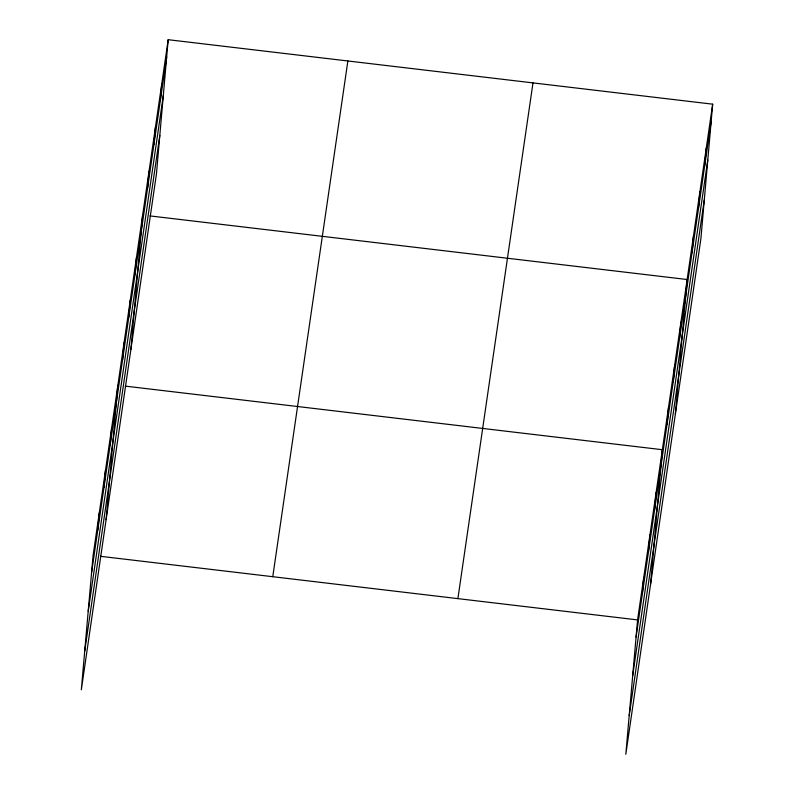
<?xml version="1.0" encoding="UTF-8"?>
<svg xmlns="http://www.w3.org/2000/svg" width="794" height="794" viewBox="0 0 794 794"><rect width="100%" height="100%" fill="white"/><g stroke="black" fill="none" stroke-linecap="round" stroke-linejoin="round"><path stroke-width="1.19" d="M97.781 530.055L99.28 512.884M103.974 487.506L105.483 470.336M110.177 444.958L111.676 427.787M106.108 519.633L117.869 385.239M122.564 359.861L124.062 342.69M128.757 317.312L130.266 300.142M134.96 274.764L136.459 257.593M130.901 349.449L142.652 215.045M147.535 188.377L149.034 171.216M153.917 144.538L155.425 127.377M160.299 100.709L161.807 83.539M168.189 39.7L156.428 174.094L81.325 689.827L93.087 555.433L168.189 39.7L712.675 104.173L700.913 238.567L625.811 754.3L637.572 619.906L712.675 104.173M642.267 594.527L643.765 577.357M648.46 551.979L649.958 534.809M654.653 509.43L656.162 492.26M650.594 584.106L662.355 449.712L125.204 386.112M667.049 424.333L668.548 407.163M673.243 381.785L674.741 364.615M679.436 339.237L680.944 322.066M675.376 413.922L687.138 279.518L149.987 215.918M692.021 252.849L693.519 235.679M698.402 209.011L699.901 191.85M704.784 165.172L706.283 148.012M91.588 572.603L166.69 56.87M88.203 611.281L163.306 95.558M84.71 651.14L159.812 135.417M272.769 576.702L347.871 60.979M457.89 598.626L532.992 82.894M636.063 637.066L711.166 121.343M632.679 675.754L707.782 160.021M629.195 715.612L704.298 199.88M100.421 556.296L637.572 619.906"/></g></svg>
